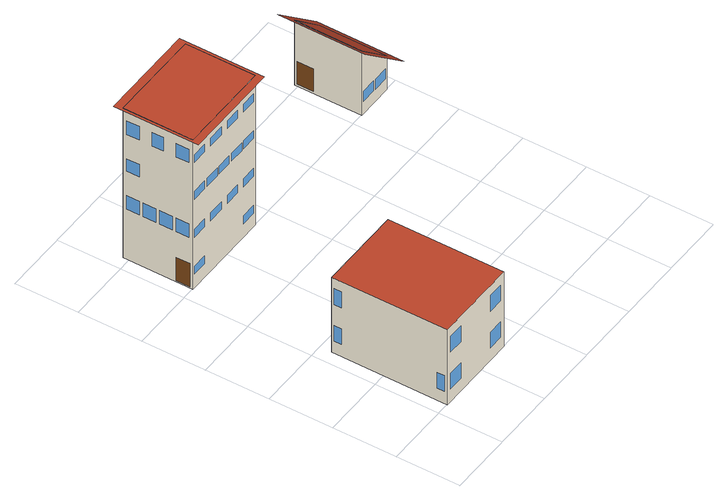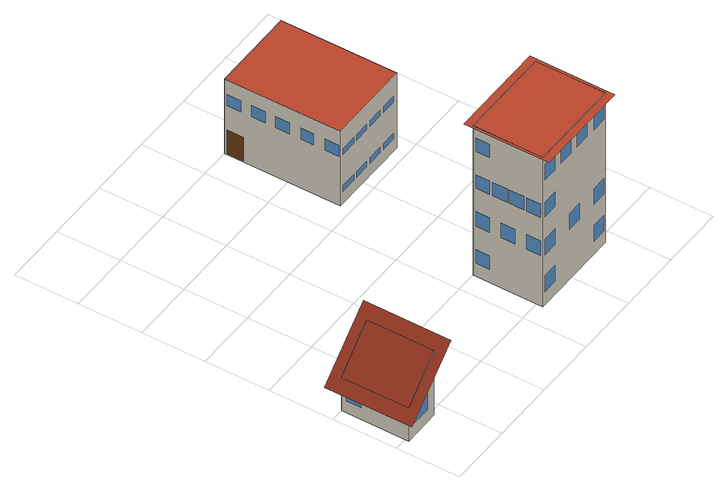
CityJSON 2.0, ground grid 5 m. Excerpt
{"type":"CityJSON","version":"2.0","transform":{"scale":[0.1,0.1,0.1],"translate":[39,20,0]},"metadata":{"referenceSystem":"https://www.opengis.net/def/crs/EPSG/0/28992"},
"CityObjects":{
"building1":{"type":"Building","attributes":{"roofType":"Flat","yearOfConstruction":1947,"function":"Residential","storeysAboveGround":2},"geometry":[{"type":"MultiSurface","lod":"3","boundaries":[[[0,1,2,3]],[[4,5,6,7]],[[2,4,7,3],[8,9,10,11],[12,13,14,15],[16,17,18,19],[20,21,22,23]],[[10,9,8,11]],[[14,13,12,15]],[[18,17,16,19]],[[22,21,20,23]],[[1,5,4,2],[24,25,26,27],[28,29,30,31],[32,33,34,35],[36,37,38,39],[40,41,42,43],[44,45,46,47]],[[26,25,24,27]],[[30,29,28,31]],[[34,33,32,35]],[[38,37,36,39]],[[42,41,40,43]],[[46,45,44,47]],[[0,6,5,1],[48,49,50,51],[52,53,54,55],[56,57,58,59],[60,61,62,63],[64,65,66,67],[68,69,70,71],[72,73,74,75],[76,77,78,79]],[[50,49,48,51]],[[54,53,52,55]],[[58,57,56,59]],[[62,61,60,63]],[[66,65,64,67]],[[70,69,68,71]],[[74,73,72,75]],[[78,77,76,79]],[[3,7,6,0],[80,81,82,83],[84,85,86,87],[88,89,90,91]],[[82,81,80,83]],[[86,85,84,87]],[[90,89,88,91]]],"semantics":{"surfaces":[{"type":"GroundSurface"},{"type":"RoofSurface"},{"type":"WallSurface"},{"type":"Window"},{"type":"Door"}],"values":[0,1,2,3,3,3,3,2,4,3,3,3,3,3,2,3,3,3,3,3,3,3,3,2,3,3,3]}}]},
"building2":{"type":"Building","attributes":{"roofType":"Flat","yearOfConstruction":1982,"function":"Residential","storeysAboveGround":4},"geometry":[{"type":"MultiSurface","lod":"3","boundaries":[[[92,93,94,95]],[[96,97,98,99]],[[94,96,99,95],[100,101,102,103],[104,105,106,107],[108,109,110,111],[112,113,114,115],[116,117,118,119],[120,121,122,123],[124,125,126,127],[128,129,130,131],[132,133,134,135],[136,137,138,139],[140,141,142,143],[144,145,146,147],[148,149,150,151],[152,153,154,155],[156,157,158,159]],[[102,101,100,103]],[[106,105,104,107]],[[110,109,108,111]],[[114,113,112,115]],[[118,117,116,119]],[[122,121,120,123]],[[126,125,124,127]],[[130,129,128,131]],[[134,133,132,135]],[[138,137,136,139]],[[142,141,140,143]],[[146,145,144,147]],[[150,149,148,151]],[[154,153,152,155]],[[158,157,156,159]],[[93,97,96,94],[160,161,162,163],[164,165,166,167],[168,169,170,171],[172,173,174,175],[176,177,178,179],[180,181,182,183],[184,185,186,187],[188,189,190,191],[192,193,194,195]],[[162,161,160,163]],[[166,165,164,167]],[[170,169,168,171]],[[174,173,172,175]],[[178,177,176,179]],[[182,181,180,183]],[[186,185,184,187]],[[190,189,188,191]],[[194,193,192,195]],[[92,98,97,93],[196,197,198,199],[200,201,202,203],[204,205,206,207],[208,209,210,211],[212,213,214,215],[216,217,218,219],[220,221,222,223],[224,225,226,227],[228,229,230,231],[232,233,234,235]],[[198,197,196,199]],[[202,201,200,203]],[[206,205,204,207]],[[210,209,208,211]],[[214,213,212,215]],[[218,217,216,219]],[[222,221,220,223]],[[226,225,224,227]],[[230,229,228,231]],[[234,233,232,235]],[[95,99,98,92],[236,237,238,239],[240,241,242,243],[244,245,246,247],[248,249,250,251],[252,253,254,255],[256,257,258,259],[260,261,262,263],[264,265,266,267],[268,269,270,271]],[[238,237,236,239]],[[242,241,240,243]],[[246,245,244,247]],[[250,249,248,251]],[[254,253,252,255]],[[258,257,256,259]],[[262,261,260,263]],[[266,265,264,267]],[[270,269,268,271]],[[272,273,274,275],[98,97,96,99]]],"semantics":{"surfaces":[{"type":"GroundSurface"},{"type":"RoofSurface"},{"type":"WallSurface"},{"type":"Window"},{"type":"Door"}],"values":[0,1,2,3,3,3,3,3,3,3,3,3,3,3,3,3,3,3,2,3,3,3,3,3,3,3,3,3,2,3,3,3,3,3,3,3,3,3,3,2,4,3,3,3,3,3,3,3,3,1]}}]},
"building3":{"type":"Building","attributes":{"roofType":"Shed","yearOfConstruction":1972,"function":"Residential","storeysAboveGround":1},"geometry":[{"type":"MultiSurface","lod":"3","boundaries":[[[276,277,278,279]],[[280,281,282,283]],[[279,278,281,280],[284,285,286,287],[288,289,290,291]],[[286,285,284,287]],[[290,289,288,291]],[[277,282,281,278],[292,293,294,295]],[[294,293,292,295]],[[277,276,283,282],[296,297,298,299]],[[298,297,296,299]],[[276,279,280,283],[300,301,302,303]],[[302,301,300,303]],[[304,305,306,307],[283,282,281,280]]],"semantics":{"surfaces":[{"type":"GroundSurface"},{"type":"RoofSurface"},{"type":"WallSurface"},{"type":"Window"},{"type":"Door"}],"values":[0,1,2,3,3,2,3,2,3,2,4,1]}}]}
},
"vertices":[
[10,91,0],[77,91,0],[77,0,0],[10,0,0],[77,0,67],[77,91,67],[10,91,67],[10,0,67],[14,0,25],[26,0,25],[26,0,11],[14,0,11],[61,0,25],[73,0,25],[73,0,11],[61,0,11],[14,0,58],[26,0,58],[26,0,44],[14,0,44],[61,0,58],[73,0,58],[73,0,44],[61,0,44],[77,2,22],[77,15,22],[77,15,1],[77,2,1],[77,2,54],[77,13,54],[77,13,44],[77,2,44],[77,21,54],[77,32,54],[77,32,44],[77,21,44],[77,40,54],[77,51,54],[77,51,44],[77,40,44],[77,60,54],[77,70,54],[77,70,44],[77,60,44],[77,79,54],[77,90,54],[77,90,44],[77,79,44],[74,91,16],[61,91,16],[61,91,11],[74,91,11],[58,91,16],[46,91,16],[46,91,11],[58,91,11],[42,91,16],[30,91,16],[30,91,11],[42,91,11],[26,91,16],[14,91,16],[14,91,11],[26,91,11],[74,91,49],[61,91,49],[61,91,44],[74,91,44],[58,91,49],[46,91,49],[46,91,44],[58,91,44],[42,91,49],[30,91,49],[30,91,44],[42,91,44],[26,91,49],[14,91,49],[14,91,44],[26,91,44],[10,89,25],[10,83,25],[10,83,11],[10,89,11],[10,8,25],[10,2,25],[10,2,11],[10,8,11],[10,89,58],[10,83,58],[10,83,44],[10,89,44],
[10,255,0],[84,255,0],[84,200,0],[10,200,0],[84,200,134],[84,255,134],[10,255,134],[10,200,134],[12,200,19],[24,200,19],[24,200,12],[12,200,12],[70,200,19],[82,200,19],[82,200,12],[70,200,12],[12,200,52],[24,200,52],[24,200,45],[12,200,45],[31,200,52],[44,200,52],[44,200,45],[31,200,45],[51,200,52],[63,200,52],[63,200,45],[51,200,45],[70,200,52],[82,200,52],[82,200,45],[70,200,45],[12,200,86],[24,200,86],[24,200,79],[12,200,79],[27,200,86],[39,200,86],[39,200,79],[27,200,79],[41,200,86],[53,200,86],[53,200,79],[41,200,79],[56,200,86],[68,200,86],[68,200,79],[56,200,79],[70,200,86],[82,200,86],[82,200,79],[70,200,79],[12,200,119],[24,200,119],[24,200,112],[12,200,112],[31,200,119],[44,200,119],[44,200,112],[31,200,112],[51,200,119],[63,200,119],[63,200,112],[51,200,112],[70,200,119],[82,200,119],[82,200,112],[70,200,112],[84,202,24],[84,213,24],[84,213,12],[84,202,12],[84,202,58],[84,213,58],[84,213,45],[84,202,45],[84,222,58],[84,233,58],[84,233,45],[84,222,45],[84,242,58],[84,253,58],[84,253,45],[84,242,45],[84,202,91],[84,213,91],[84,213,79],[84,202,79],[84,215,91],[84,227,91],[84,227,79],[84,215,79],[84,228,91],[84,240,91],[84,240,79],[84,228,79],[84,242,91],[84,253,91],[84,253,79],[84,242,79],[84,202,124],[84,213,124],[84,213,112],[84,202,112],[82,255,26],[70,255,26],[70,255,12],[82,255,12],[24,255,26],[12,255,26],[12,255,12],[24,255,12],[82,255,59],[70,255,59],[70,255,45],[82,255,45],[53,255,59],[41,255,59],[41,255,45],[53,255,45],[24,255,59],[12,255,59],[12,255,45],[24,255,45],[82,255,92],[70,255,92],[70,255,79],[82,255,79],[82,255,126],[70,255,126],[70,255,112],[82,255,112],[63,255,126],[51,255,126],[51,255,112],[63,255,112],[44,255,126],[32,255,126],[32,255,112],[44,255,112],[24,255,126],[12,255,126],[12,255,112],[24,255,112],[10,213,22],[10,202,22],[10,202,1],[10,213,1],[10,252,57],[10,242,57],[10,242,45],[10,252,45],[10,239,57],[10,229,57],[10,229,45],[10,239,45],[10,226,57],[10,216,57],[10,216,45],[10,226,45],[10,213,57],[10,203,57],[10,203,45],[10,213,45],[10,252,90],[10,242,90],[10,242,79],[10,252,79],[10,252,124],[10,242,124],[10,242,112],[10,252,112],[10,232,124],[10,223,124],[10,223,112],[10,232,112],[10,213,124],[10,203,124],[10,203,112],[10,213,112],[86,194,134],[86,261,134],[8,261,134],[8,194,134],
[210,253,0],[240,253,0],[240,200,0],[210,200,0],[210,200,58],[240,200,30],[240,253,30],[210,253,58],[212,200,20],[224,200,20],[224,200,11],[212,200,11],[226,200,20],[238,200,20],[238,200,11],[226,200,11],[240,204,15],[240,216,15],[240,216,11],[240,204,11],[233,253,25],[218,253,25],[218,253,11],[233,253,11],[210,251,22],[210,238,22],[210,238,2],[210,251,2],[248,192,23],[248,261,23],[202,261,65],[202,192,65]
]}
